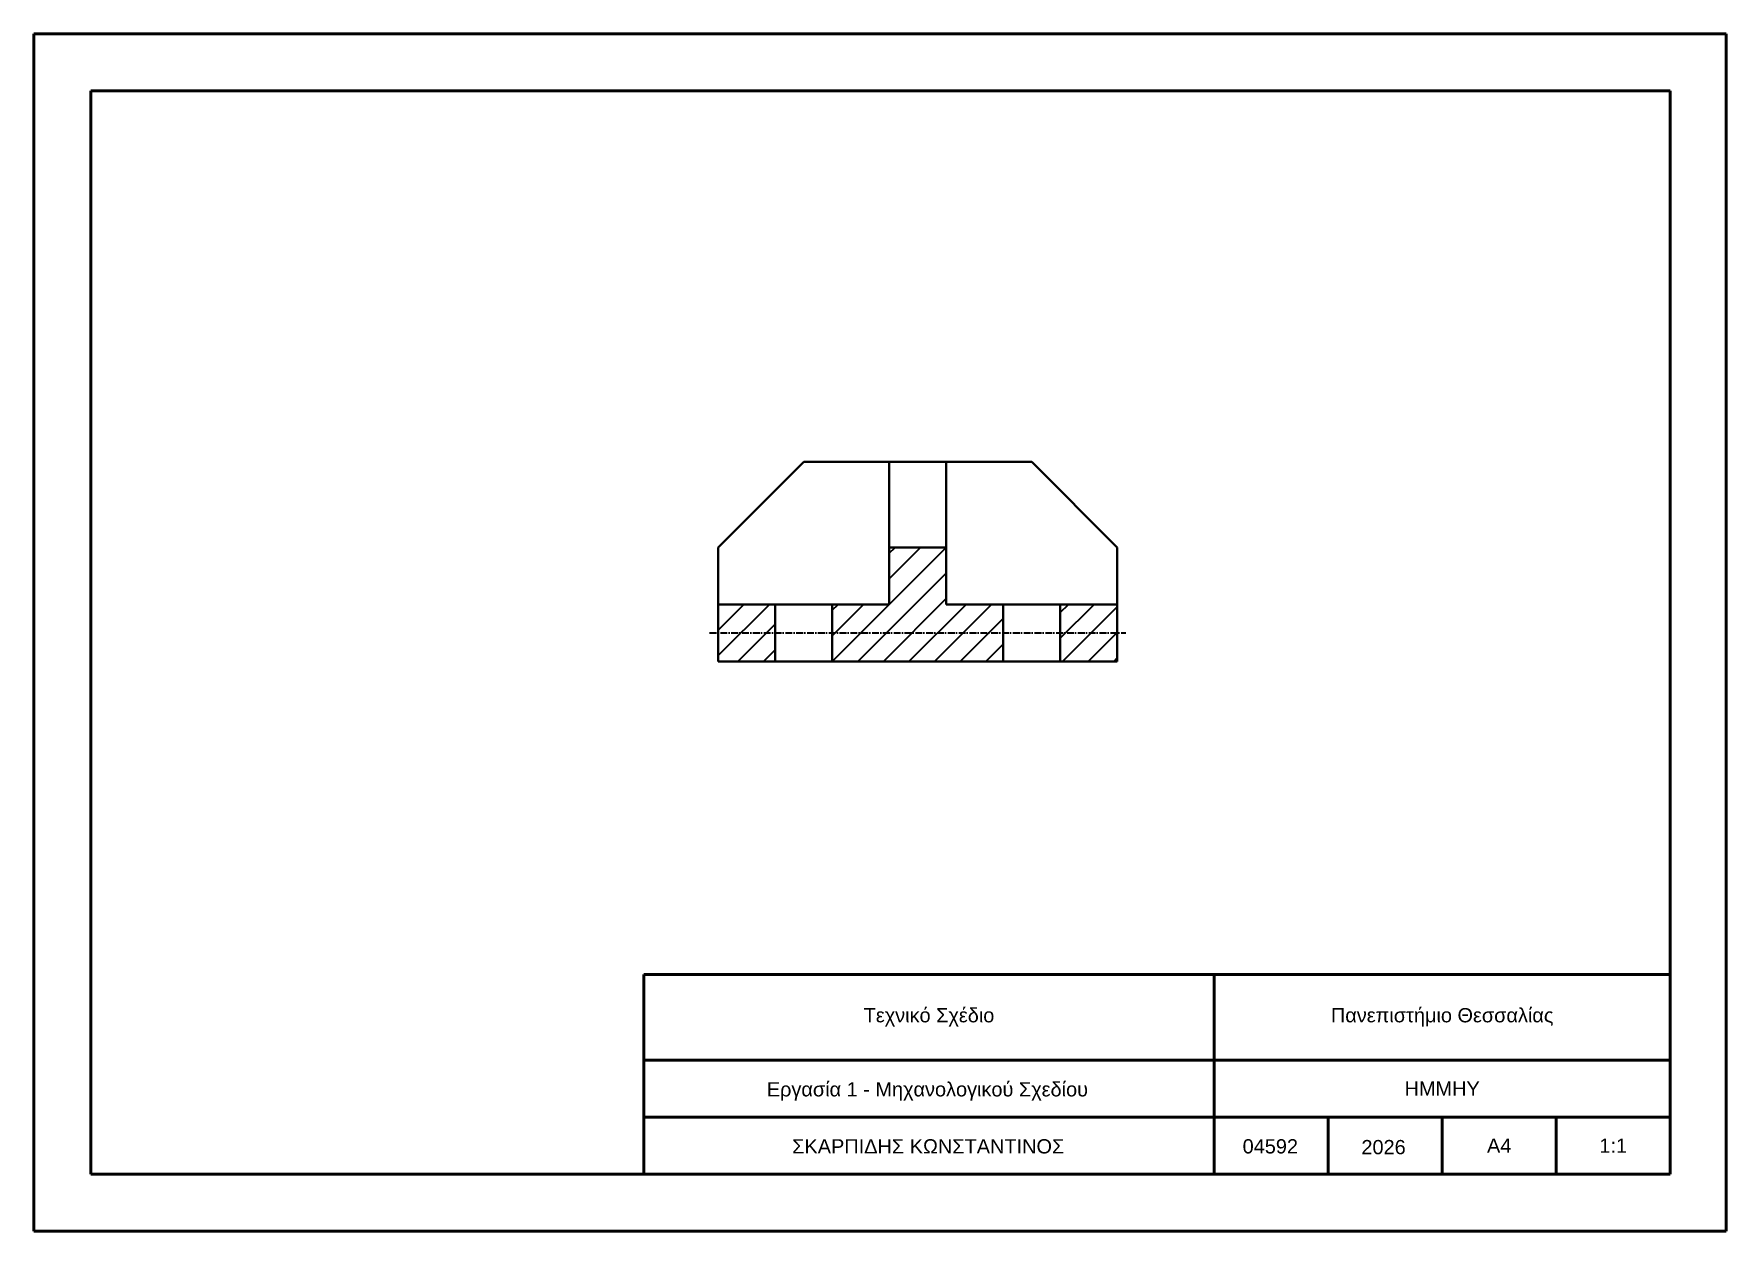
# Model space of a CAD drawing. Header units: millimetres. Extents: x 0 to 297, y 0 to 210.
import ezdxf

# ---------------------------------------------------------------- set-up
doc = ezdxf.new("R2010")
doc.units = ezdxf.units.MM
doc.header["$LTSCALE"] = 0.1
doc.linetypes.add('ACAD_ISO10W100', pattern=[18, 12, -3, 0, -3])
doc.layers.get('0').update_dxf_attribs({"lineweight": 40})
for name, color, linetype, lineweight in [('axon', 110, 'ACAD_ISO10W100', 35), ('hatch', 8, 'Continuous', 35), ('perigrammata', 7, 'Continuous', 50), ('ypominma', 7, 'Continuous', 50)]:
    doc.layers.add(name, color=color, linetype=linetype, lineweight=lineweight)
doc.styles.get("Standard").update_dxf_attribs({"font": 'arial.ttf'})

msp = doc.modelspace()

# ---------------------------------------------------------------- hatches: boundary and pattern name
at = {"layer": 'hatch'}
h = msp.add_hatch(dxfattribs=at)
h.set_pattern_fill('ANSI31', color=256)
h.set_pattern_definition([(45, (140.0165, 99.919), (-2.24506, 2.24506), [])])
h.paths.add_polyline_path([(170.02, 109.92), (160.02, 109.92), (160.02, 119.92), (150.02, 119.92), (150.02, 109.92), (140.02, 109.92), (140.02, 99.92), (170.02, 99.92)])
h.paths.add_polyline_path([(190.02, 109.92), (180.02, 109.92), (180.02, 99.92), (190.02, 99.92)])
h = msp.add_hatch(dxfattribs=at)
h.set_pattern_fill('ANSI31', color=256)
h.set_pattern_definition([(45, (120.0165, 109.919), (-2.24506, 2.24506), [])])
h.paths.add_polyline_path([(130.02, 109.92), (120.02, 109.92), (120.02, 99.92), (130.02, 99.92)])

# ---------------------------------------------------------------- linework, layer by layer
for p, q in [((120.02, 119.92), (135.02, 134.92)), ((155.02, 134.92), (135.02, 134.92)), ((150.02, 109.92), (150.02, 134.92)), ((150.02, 134.92), (160.02, 134.92)), ((155.02, 134.92), (175.02, 134.92)), ((160.02, 109.92), (160.02, 134.92)), ((190.02, 119.92), (175.02, 134.92)), ((120.02, 99.92), (120.02, 119.92)), ((150.02, 119.92), (160.02, 119.92)), ((190.02, 99.92), (190.02, 119.92)), ((120.02, 99.92), (120.02, 109.92)), ((120.02, 109.92), (150.02, 109.92)), ((130.02, 99.92), (130.02, 109.92)), ((140.02, 109.92), (140.02, 99.92)), ((190.02, 109.92), (160.02, 109.92)), ((170.02, 99.92), (170.02, 109.92)), ((180.02, 109.92), (180.02, 99.92)), ((120.02, 99.92), (190.02, 99.92)), ((155.02, 99.92), (150.02, 99.92)), ((155.02, 99.92), (160.02, 99.92))]:
    msp.add_line(p, q)
at = {"layer": 'axon'}
msp.add_line((118.52, 104.92), (191.52, 104.92), dxfattribs=at)
at = {"layer": 'perigrammata'}
for p, q in [((0, 0), (0, 210.01)), ((0, 210.01), (296.81, 210.01)), ((296.81, 210.01), (296.81, 0)), ((10, 10), (10, 200.01)), ((10, 200.01), (287, 200.01)), ((287, 10), (287, 200.01)), ((287, 45), (287, 10)), ((287, 10), (10, 10)), ((296.81, 0), (0, 0))]:
    msp.add_line(p, q, dxfattribs=at)
at = {"layer": 'ypominma'}
for p, q in [((107, 10), (107, 45)), ((107, 45), (287, 45)), ((207, 10), (207, 45)), ((107, 30), (287, 30)), ((107, 20), (287, 20)), ((227, 10), (227, 20)), ((247, 10), (247, 20)), ((267, 10), (267, 20))]:
    msp.add_line(p, q, dxfattribs=at)

# ---------------------------------------------------------------- texts
at = {"char_height": 2.5, "attachment_point": 1}
for s, width, insert in [('\\pxqc;Εργασία 1 - Μηχανολογικού Σχεδίου', 100, (106.72, 26.13)), ('\\pxqc;ΣΚΑΡΠΙΔΗΣ ΚΩΝΣΤΑΝΤΙΝΟΣ', 100, (106.86, 16.13)), ('\\pxqc;04592', 20, (206.86, 16.13)), ('\\pxqc;2026', 20, (226.72, 15.99))]:
    msp.add_mtext_dynamic_manual_height_columns(s, width=width, gutter_width=12.5, heights=[0], dxfattribs=dict(at, insert=insert))
at = {"layer": 'ypominma', "insert": (157, 37.5), "char_height": 2.5, "width": 100, "attachment_point": 5}
msp.add_mtext('\\pxqc;{\\fArial|b0|i0|c161|p34;Τεχνικό Σχέδιο}', dxfattribs=at)
at = {"layer": 'ypominma', "char_height": 2.5, "attachment_point": 5}
for s, width, insert in [('{\\fArial|b0|i0|c161|p34;Πανεπιστήμιο Θεσσαλίας}', 80, (247, 37.5)), ('{\\fArial|b0|i0|c161|p34;ΗΜΜΗΥ}', 80, (247, 25)), ('A4', 20, (257, 15)), ('1:1', 20, (277, 15))]:
    msp.add_mtext_dynamic_manual_height_columns(s, width=width, gutter_width=12.5, heights=[0], dxfattribs=dict(at, insert=insert))

doc.saveas('drawing.dxf')
